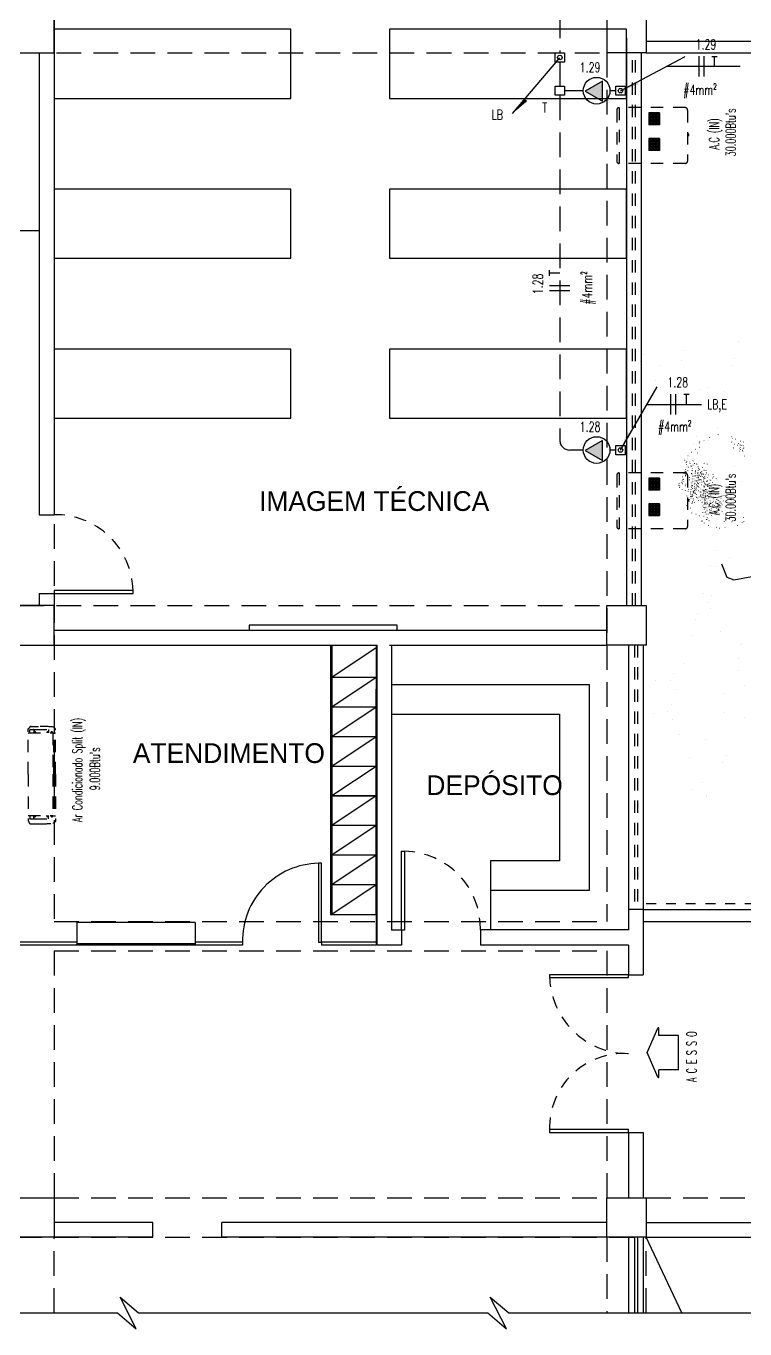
# Model space of a CAD drawing. Extents: x 17.6 to 65.2, y 116.5 to 153.5.
# Drawn here: x 51.36 to 58.64, y 129.84 to 143.05 of the extents above; entities that cross this region are included whole.
import ezdxf

# ---------------------------------------------------------------- set-up
doc = ezdxf.new("R2010")
doc.units = 0
doc.header["$MEASUREMENT"] = 0
for name, pattern in [('ACAD_ISO10W100', [18, 12, -3, 0, -3]), ('HIDDEN', [0.375, 0.25, -0.125]), ('HIDDEN2', [0.1875, 0.125, -0.0625])]:
    doc.linetypes.add(name, pattern=pattern)
doc.layers.get('0').update_dxf_attribs({"linetype": 'CONTINUOUS'})
for name, color, linetype in [('A-ESTRUTURA_PROJEÇÃO', 8, 'HIDDEN'), ('E-INDICAÇÃO', 9, 'CONTINUOUS'), ('INST_-_AR_CONDICIONADO', 1, 'CONTINUOUS'), ('INST_-_MATRIZ', 9, 'CONTINUOUS'), ('INST_-_PILAR', 6, 'CONTINUOUS'), ('SÍMBOLOS_GERAIS', 2, 'CONTINUOUS')]:
    doc.layers.add(name, color=color, linetype=linetype)
doc.styles.add('CITYBLUEPRINT', font='cibt____.pfb')
doc.styles.add('ROMANS9', font='ROMANS9.SHX')
doc.styles.add('TICK-50', font='ROMANS.SHX', dxfattribs={"height": 0.1, "bigfont": 'alf.shx'})

# ---------------------------------------------------------------- blocks, each defined once
blk = doc.blocks.new('JARDIM02')
at = {"color": 0, "linetype": 'BYBLOCK'}
for p, q in [((-9.193, -24.431), (-9.193, -24.431)), ((-8.717, -24.693), (-8.717, -24.693)), ((-8.532, -24.862), (-8.532, -24.862)), ((-7.781, -25.323), (-7.781, -25.323)), ((-8.05, -25.788), (-8.05, -25.788)), ((-7.662, -25.659), (-7.662, -25.659)), ((-7.538, -25.959), (-7.538, -25.959)), ((-6.725, -25.852), (-6.725, -25.852)), ((-5.367, -25.673), (-5.367, -25.673)), ((-4.935, -25.782), (-4.935, -25.782)), ((-4.847, -25.605), (-4.847, -25.605)), ((-9.417, -26.206), (-9.417, -26.206)), ((-9.13, -26.358), (-9.13, -26.358)), ((-8.059, -26.028), (-8.059, -26.028)), ((-6.429, -26.261), (-6.429, -26.261)), ((-3.811, -26.228), (-3.811, -26.228)), ((-1.888, -26.735), (-1.834, -26.146)), ((-6.667, -26.571), (-6.667, -26.571)), ((-6.483, -26.74), (-6.483, -26.74)), ((-2.607, -26.66), (-2.607, -26.66)), ((-2.043, -26.926), (-1.888, -26.735)), ((-9.182, -27.056), (-9.182, -27.056)), ((-6.068, -27.05), (-6.068, -27.05)), ((-2.953, -27.045), (-2.953, -27.045)), ((-2.505, -26.974), (-2.043, -26.926)), ((-2.459, -27.165), (-2.459, -27.165)), ((0.158, -27.132), (0.158, -27.132)), ((0.161, -27.039), (0.161, -27.039)), ((-9.673, -27.449), (-9.673, -27.449)), ((-9.489, -27.618), (-9.489, -27.618)), ((-8.76, -27.325), (-8.76, -27.325)), ((-7.718, -27.25), (-7.718, -27.25)), ((-5.646, -27.319), (-5.646, -27.319)), ((-5.16, -27.263), (-5.16, -27.263)), ((-2.532, -27.313), (-2.532, -27.313)), ((-1.611, -27.572), (-1.611, -27.572)), ((-0.42, -27.611), (-0.42, -27.611)), ((0.582, -27.308), (0.582, -27.308)), ((0.938, -27.432), (0.938, -27.432)), ((1.459, -27.364), (1.459, -27.364)), ((2.449, -27.66), (2.449, -27.66)), ((-1.753, -27.787), (-1.753, -27.787)), ((-1.427, -27.741), (-1.427, -27.741)), ((-1.233, -27.718), (-1.233, -27.718)), ((1.511, -28.069), (1.511, -28.069)), ((-1.19, -28.167), (-1.19, -28.167)), ((-1.014, -28.281), (-1.014, -28.281)), ((2.1, -28.275), (2.1, -28.275)), ((-0.557, -28.538), (-0.557, -28.538)), ((3.444, -28.572), (3.444, -28.572)), ((3.629, -28.741), (3.629, -28.741)), ((0.221, -29.059), (0.221, -29.059)), ((2.78, -29.071), (2.78, -29.071)), ((0.438, -29.45), (0.438, -29.45)), ((0.623, -29.619), (0.623, -29.619)), ((0.968, -29.543), (0.968, -29.543)), ((3.194, -29.724), (3.194, -29.724)), ((4.082, -29.538), (4.082, -29.538)), ((4.499, -29.538), (4.499, -29.538)), ((4.552, -29.546), (4.552, -29.546)), ((0.502, -30.079), (0.502, -30.079)), ((1.39, -29.812), (1.39, -29.812)), ((1.574, -29.996), (1.574, -29.996)), ((1.86, -29.9), (1.86, -29.9)), ((2.381, -29.831), (2.381, -29.831)), ((4.191, -29.963), (4.191, -29.963)), ((1.493, -30.416), (1.493, -30.416))]:
    blk.add_line(p, q, dxfattribs=at)
at = {"color": 0, "linetype": 'BYBLOCK', "const_width": 0.015}
for points in [[(-6.333, -25.496, 1), (-6.318, -25.496, 1)], [(-6.276, -25.484, 1), (-6.261, -25.484, 1)], [(-6.223, -25.398, 1), (-6.208, -25.398, 1)], [(-6.169, -25.542, 1), (-6.154, -25.542, 1)], [(-6.118, -25.266, 1), (-6.103, -25.266, 1)], [(-6.079, -25.484, 1), (-6.064, -25.484, 1)], [(-6.065, -25.18, 1), (-6.05, -25.18, 1)], [(-6.062, -25.341, 1), (-6.047, -25.341, 1)], [(-6.025, -25.398, 1), (-6.01, -25.398, 1)], [(-6.005, -25.312, 1), (-5.99, -25.312, 1)], [(-5.981, -25.283, 1), (-5.966, -25.283, 1)], [(-5.972, -25.542, 1), (-5.957, -25.542, 1)], [(-5.951, -25.226, 1), (-5.936, -25.226, 1)], [(-5.931, -25.336, 1), (-5.916, -25.336, 1)], [(-5.898, -25.369, 1), (-5.883, -25.369, 1)], [(-5.877, -25.25, 1), (-5.862, -25.25, 1)], [(-5.874, -25.226, 1), (-5.859, -25.226, 1)], [(-5.865, -25.341, 1), (-5.85, -25.341, 1)], [(-5.824, -25.394, 1), (-5.809, -25.394, 1)], [(-5.821, -25.283, 1), (-5.806, -25.283, 1)], [(-5.784, -25.283, 1), (-5.769, -25.283, 1)], [(-5.623, -25.283, 1), (-5.608, -25.283, 1)], [(-6.52, -25.898, 1), (-6.505, -25.898, 1)], [(-3.734, -25.87, 1), (-3.719, -25.87, 1)], [(-3.6, -25.898, 1), (-3.585, -25.898, 1)], [(-3.6, -25.956, 1), (-3.585, -25.956, 1)], [(-6.52, -26.186, 1), (-6.505, -26.186, 1)], [(-6.467, -26.387, 1), (-6.452, -26.387, 1)], [(-5.341, -26.416, 1), (-5.326, -26.416, 1)], [(-5.261, -26.416, 1), (-5.246, -26.416, 1)], [(-5.181, -26.358, 1), (-5.166, -26.358, 1)], [(-4.591, -26.272, 1), (-4.576, -26.272, 1)], [(-4.538, -26.387, 1), (-4.523, -26.387, 1)], [(-4.484, -26.186, 1), (-4.469, -26.186, 1)], [(-4.43, -26.329, 1), (-4.415, -26.329, 1)], [(-4.323, -26.416, 1), (-4.308, -26.416, 1)], [(-3.948, -26.358, 1), (-3.933, -26.358, 1)], [(-3.948, -26.416, 1), (-3.933, -26.416, 1)], [(-3.868, -26.301, 1), (-3.853, -26.301, 1)], [(-3.734, -26.243, 1), (-3.719, -26.243, 1)], [(-3.707, -26.272, 1), (-3.692, -26.272, 1)], [(-3.546, -26.128, 1), (-3.531, -26.128, 1)], [(-6.467, -26.531, 1), (-6.452, -26.531, 1)], [(-6.44, -26.559, 1), (-6.425, -26.559, 1)], [(-6.306, -26.588, 1), (-6.291, -26.588, 1)], [(-6.279, -26.732, 1), (-6.264, -26.732, 1)], [(-6.145, -26.703, 1), (-6.13, -26.703, 1)], [(-5.816, -26.826, 1), (-5.801, -26.826, 1)], [(-5.808, -26.826, 1), (-5.793, -26.826, 1)], [(-5.801, -26.826, 1), (-5.786, -26.826, 1)], [(-5.77, -26.588, 1), (-5.755, -26.588, 1)], [(-5.717, -26.802, 1), (-5.702, -26.802, 1)], [(-5.716, -26.502, 1), (-5.701, -26.502, 1)], [(-5.714, -26.808, 1), (-5.699, -26.808, 1)], [(-5.71, -26.802, 1), (-5.695, -26.802, 1)], [(-5.71, -26.802, 1), (-5.695, -26.802, 1)], [(-5.655, -26.806, 1), (-5.64, -26.806, 1)], [(-5.648, -26.683, 1), (-5.633, -26.683, 1)], [(-5.648, -26.806, 1), (-5.633, -26.806, 1)], [(-5.628, -26.798, 1), (-5.613, -26.798, 1)], [(-5.621, -26.798, 1), (-5.606, -26.798, 1)], [(-5.621, -26.798, 1), (-5.606, -26.798, 1)], [(-5.557, -26.658, 1), (-5.542, -26.658, 1)], [(-5.549, -26.658, 1), (-5.534, -26.658, 1)], [(-5.541, -26.625, 1), (-5.526, -26.625, 1)], [(-5.541, -26.74, 1), (-5.526, -26.74, 1)], [(-5.541, -26.74, 1), (-5.526, -26.74, 1)], [(-5.541, -26.74, 1), (-5.526, -26.74, 1)], [(-5.533, -26.74, 1), (-5.518, -26.74, 1)], [(-5.529, -26.588, 1), (-5.514, -26.588, 1)], [(-5.522, -26.773, 1), (-5.507, -26.773, 1)], [(-5.513, -26.789, 1), (-5.498, -26.789, 1)], [(-5.506, -26.789, 1), (-5.491, -26.789, 1)], [(-5.498, -26.789, 1), (-5.483, -26.789, 1)], [(-5.471, -26.753, 1), (-5.456, -26.753, 1)], [(-5.463, -26.753, 1), (-5.448, -26.753, 1)], [(-5.449, -26.601, 1), (-5.434, -26.601, 1)], [(-5.449, -26.716, 1), (-5.434, -26.716, 1)], [(-5.442, -26.601, 1), (-5.427, -26.601, 1)], [(-5.442, -26.716, 1), (-5.427, -26.716, 1)], [(-5.442, -26.716, 1), (-5.427, -26.716, 1)], [(-5.433, -26.712, 1), (-5.418, -26.712, 1)], [(-5.433, -26.769, 1), (-5.418, -26.769, 1)], [(-5.433, -26.835, 1), (-5.418, -26.835, 1)], [(-5.402, -26.646, 1), (-5.387, -26.646, 1)], [(-5.395, -26.646, 1), (-5.38, -26.646, 1)], [(-5.393, -26.823, 1), (-5.378, -26.823, 1)], [(-5.393, -26.823, 1), (-5.378, -26.823, 1)], [(-5.38, -26.769, 1), (-5.365, -26.769, 1)], [(-5.368, -26.559, 1), (-5.353, -26.559, 1)], [(-5.364, -26.703, 1), (-5.349, -26.703, 1)], [(-5.335, -26.687, 1), (-5.32, -26.687, 1)], [(-5.335, -26.744, 1), (-5.32, -26.744, 1)], [(-5.327, -26.744, 1), (-5.312, -26.744, 1)], [(-5.302, -26.609, 1), (-5.287, -26.609, 1)], [(-5.302, -26.707, 1), (-5.287, -26.707, 1)], [(-5.295, -26.707, 1), (-5.28, -26.707, 1)], [(-5.281, -26.744, 1), (-5.266, -26.744, 1)], [(-5.276, -26.822, 1), (-5.261, -26.822, 1)], [(-5.234, -26.473, 1), (-5.219, -26.473, 1)], [(-5.219, -26.769, 1), (-5.204, -26.769, 1)], [(-5.204, -26.56, 1), (-5.189, -26.56, 1)], [(-5.201, -26.831, 1), (-5.186, -26.831, 1)], [(-5.195, -26.65, 1), (-5.18, -26.65, 1)], [(-5.195, -26.666, 1), (-5.18, -26.666, 1)], [(-5.195, -26.765, 1), (-5.18, -26.765, 1)], [(-5.182, -26.541, 1), (-5.167, -26.541, 1)], [(-5.177, -26.674, 1), (-5.162, -26.674, 1)], [(-5.154, -26.757, 1), (-5.139, -26.757, 1)], [(-5.12, -26.744, 1), (-5.105, -26.744, 1)], [(-5.096, -26.502, 1), (-5.081, -26.502, 1)], [(-5.096, -26.617, 1), (-5.081, -26.617, 1)], [(-5.088, -26.638, 1), (-5.073, -26.638, 1)], [(-5.088, -26.695, 1), (-5.073, -26.695, 1)], [(-5.088, -26.736, 1), (-5.073, -26.736, 1)], [(-5.088, -26.794, 1), (-5.073, -26.794, 1)], [(-5.073, -26.674, 1), (-5.058, -26.674, 1)], [(-5.047, -26.699, 1), (-5.032, -26.699, 1)], [(-5.047, -26.814, 1), (-5.032, -26.814, 1)], [(-5.042, -26.794, 1), (-5.027, -26.794, 1)], [(-5.038, -26.8, 1), (-5.023, -26.8, 1)], [(-5.038, -26.8, 1), (-5.023, -26.8, 1)], [(-5.034, -26.695, 1), (-5.019, -26.695, 1)], [(-5.034, -26.794, 1), (-5.019, -26.794, 1)], [(-5.031, -26.806, 1), (-5.016, -26.806, 1)], [(-4.989, -26.588, 1), (-4.974, -26.588, 1)], [(-4.989, -26.646, 1), (-4.974, -26.646, 1)], [(-4.947, -26.786, 1), (-4.932, -26.786, 1)], [(-4.939, -26.531, 1), (-4.924, -26.531, 1)], [(-4.94, -26.786, 1), (-4.925, -26.786, 1)], [(-4.936, -26.646, 1), (-4.921, -26.646, 1)], [(-4.931, -26.749, 1), (-4.916, -26.749, 1)], [(-4.924, -26.749, 1), (-4.909, -26.749, 1)], [(-4.915, -26.818, 1), (-4.9, -26.818, 1)], [(-4.874, -26.695, 1), (-4.859, -26.695, 1)], [(-4.874, -26.794, 1), (-4.859, -26.794, 1)], [(-4.855, -26.732, 1), (-4.84, -26.732, 1)], [(-4.84, -26.765, 1), (-4.825, -26.765, 1)], [(-4.832, -26.617, 1), (-4.817, -26.617, 1)], [(-4.832, -26.765, 1), (-4.817, -26.765, 1)], [(-4.824, -26.835, 1), (-4.809, -26.835, 1)], [(-4.817, -26.835, 1), (-4.802, -26.835, 1)], [(-4.783, -26.715, 1), (-4.768, -26.715, 1)], [(-4.779, -26.732, 1), (-4.764, -26.732, 1)], [(-4.775, -26.646, 1), (-4.76, -26.646, 1)], [(-4.767, -26.831, 1), (-4.752, -26.831, 1)], [(-4.76, -26.831, 1), (-4.745, -26.831, 1)], [(-4.748, -26.777, 1), (-4.733, -26.777, 1)], [(-4.698, -26.531, 1), (-4.683, -26.531, 1)], [(-4.698, -26.679, 1), (-4.683, -26.679, 1)], [(-4.698, -26.732, 1), (-4.683, -26.732, 1)], [(-4.652, -26.773, 1), (-4.637, -26.773, 1)], [(-4.649, -26.629, 1), (-4.634, -26.629, 1)], [(-4.649, -26.83, 1), (-4.634, -26.83, 1)], [(-4.587, -26.634, 1), (-4.572, -26.634, 1)], [(-4.56, -26.748, 1), (-4.545, -26.748, 1)], [(-4.538, -26.535, 1), (-4.523, -26.535, 1)], [(-4.513, -26.757, 1), (-4.498, -26.757, 1)], [(-4.511, -26.502, 1), (-4.496, -26.502, 1)], [(-4.511, -26.65, 1), (-4.496, -26.65, 1)], [(-4.488, -26.486, 1), (-4.473, -26.486, 1)], [(-4.48, -26.576, 1), (-4.465, -26.576, 1)], [(-4.48, -26.691, 1), (-4.465, -26.691, 1)], [(-4.461, -26.6, 1), (-4.446, -26.6, 1)], [(-4.43, -26.444, 1), (-4.415, -26.444, 1)], [(-4.43, -26.477, 1), (-4.415, -26.477, 1)], [(-4.43, -26.592, 1), (-4.415, -26.592, 1)], [(-4.406, -26.699, 1), (-4.391, -26.699, 1)], [(-4.406, -26.814, 1), (-4.391, -26.814, 1)], [(-4.381, -26.428, 1), (-4.366, -26.428, 1)], [(-4.381, -26.543, 1), (-4.366, -26.543, 1)], [(-4.372, -26.662, 1), (-4.357, -26.662, 1)], [(-4.372, -26.72, 1), (-4.357, -26.72, 1)], [(-4.323, -26.473, 1), (-4.308, -26.473, 1)], [(-4.323, -26.564, 1), (-4.308, -26.564, 1)], [(-4.323, -26.621, 1), (-4.308, -26.621, 1)], [(-4.319, -26.72, 1), (-4.304, -26.72, 1)], [(-4.298, -26.786, 1), (-4.283, -26.786, 1)], [(-4.274, -26.514, 1), (-4.259, -26.514, 1)], [(-4.274, -26.572, 1), (-4.259, -26.572, 1)], [(-4.27, -26.473, 1), (-4.255, -26.473, 1)], [(-4.27, -26.621, 1), (-4.255, -26.621, 1)], [(-4.239, -26.806, 1), (-4.224, -26.806, 1)], [(-4.22, -26.572, 1), (-4.205, -26.572, 1)], [(-4.189, -26.559, 1), (-4.174, -26.559, 1)], [(-4.189, -26.707, 1), (-4.174, -26.707, 1)], [(-4.158, -26.72, 1), (-4.143, -26.72, 1)], [(-4.14, -26.658, 1), (-4.125, -26.658, 1)], [(-4.109, -26.473, 1), (-4.094, -26.473, 1)], [(-4.109, -26.621, 1), (-4.094, -26.621, 1)], [(-4.059, -26.572, 1), (-4.044, -26.572, 1)], [(-3.787, -26.502, 1), (-3.772, -26.502, 1)], [(-3.68, -26.789, 1), (-3.665, -26.789, 1)], [(-3.626, -26.703, 1), (-3.611, -26.703, 1)], [(-3.6, -26.531, 1), (-3.585, -26.531, 1)], [(-6.226, -26.875, 1), (-6.211, -26.875, 1)], [(-6.145, -27.019, 1), (-6.13, -27.019, 1)], [(-6.04, -27.158, 1), (-6.025, -27.158, 1)], [(-5.984, -27.105, 1), (-5.969, -27.105, 1)], [(-5.958, -27.134, 1), (-5.943, -27.134, 1)], [(-5.942, -26.913, 1), (-5.927, -26.913, 1)], [(-5.942, -26.913, 1), (-5.927, -26.913, 1)], [(-5.942, -27.036, 1), (-5.927, -27.036, 1)], [(-5.889, -27.028, 1), (-5.874, -27.028, 1)], [(-5.889, -27.151, 1), (-5.874, -27.151, 1)], [(-5.851, -26.888, 1), (-5.836, -26.888, 1)], [(-5.844, -26.888, 1), (-5.829, -26.888, 1)], [(-5.808, -26.95, 1), (-5.793, -26.95, 1)], [(-5.808, -27.028, 1), (-5.793, -27.028, 1)], [(-5.808, -27.151, 1), (-5.793, -27.151, 1)], [(-5.794, -27.11, 1), (-5.779, -27.11, 1)], [(-5.79, -27.003, 1), (-5.775, -27.003, 1)], [(-5.741, -27.225, 1), (-5.726, -27.225, 1)], [(-5.71, -27.003, 1), (-5.695, -27.003, 1)], [(-5.696, -27.159, 1), (-5.681, -27.159, 1)], [(-5.69, -27.249, 1), (-5.675, -27.249, 1)], [(-5.668, -27.225, 1), (-5.653, -27.225, 1)], [(-5.66, -27.024, 1), (-5.645, -27.024, 1)], [(-5.66, -27.225, 1), (-5.645, -27.225, 1)], [(-5.653, -27.024, 1), (-5.638, -27.024, 1)], [(-5.645, -27.024, 1), (-5.63, -27.024, 1)], [(-5.621, -26.921, 1), (-5.606, -26.921, 1)], [(-5.597, -26.839, 1), (-5.582, -26.839, 1)], [(-5.597, -26.839, 1), (-5.582, -26.839, 1)], [(-5.597, -26.839, 1), (-5.582, -26.839, 1)], [(-5.597, -26.937, 1), (-5.582, -26.937, 1)], [(-5.597, -26.937, 1), (-5.582, -26.937, 1)], [(-5.59, -26.937, 1), (-5.575, -26.937, 1)], [(-5.569, -27.073, 1), (-5.554, -27.073, 1)], [(-5.562, -27.073, 1), (-5.547, -27.073, 1)], [(-5.562, -27.073, 1), (-5.547, -27.073, 1)], [(-5.554, -27.073, 1), (-5.539, -27.073, 1)], [(-5.551, -26.954, 1), (-5.536, -26.954, 1)], [(-5.543, -26.954, 1), (-5.528, -26.954, 1)], [(-5.543, -27.052, 1), (-5.528, -27.052, 1)], [(-5.541, -26.864, 1), (-5.526, -26.864, 1)], [(-5.507, -26.88, 1), (-5.492, -26.88, 1)], [(-5.5, -26.88, 1), (-5.485, -26.88, 1)], [(-5.473, -26.995, 1), (-5.458, -26.995, 1)], [(-5.471, -27.052, 1), (-5.456, -27.052, 1)], [(-5.463, -26.851, 1), (-5.448, -26.851, 1)], [(-5.463, -26.954, 1), (-5.448, -26.954, 1)], [(-5.463, -26.954, 1), (-5.448, -26.954, 1)], [(-5.463, -27.052, 1), (-5.448, -27.052, 1)], [(-5.463, -27.172, 1), (-5.448, -27.172, 1)], [(-5.456, -26.851, 1), (-5.441, -26.851, 1)], [(-5.449, -26.987, 1), (-5.434, -26.987, 1)], [(-5.445, -26.904, 1), (-5.43, -26.904, 1)], [(-5.433, -26.892, 1), (-5.418, -26.892, 1)], [(-5.426, -26.892, 1), (-5.411, -26.892, 1)], [(-5.395, -27.102, 1), (-5.38, -27.102, 1)], [(-5.393, -26.938, 1), (-5.378, -26.938, 1)], [(-5.393, -26.938, 1), (-5.378, -26.938, 1)], [(-5.393, -26.938, 1), (-5.378, -26.938, 1)], [(-5.393, -26.938, 1), (-5.378, -26.938, 1)], [(-5.389, -27.196, 1), (-5.374, -27.196, 1)], [(-5.385, -26.938, 1), (-5.37, -26.938, 1)], [(-5.38, -26.892, 1), (-5.365, -26.892, 1)], [(-5.374, -27.044, 1), (-5.359, -27.044, 1)], [(-5.374, -27.044, 1), (-5.359, -27.044, 1)], [(-5.374, -27.044, 1), (-5.359, -27.044, 1)], [(-5.372, -26.892, 1), (-5.357, -26.892, 1)], [(-5.364, -26.904, 1), (-5.349, -26.904, 1)], [(-5.315, -26.9, 1), (-5.3, -26.9, 1)], [(-5.315, -27.102, 1), (-5.3, -27.102, 1)], [(-5.31, -27.028, 1), (-5.295, -27.028, 1)], [(-5.302, -27.028, 1), (-5.287, -27.028, 1)], [(-5.299, -26.855, 1), (-5.284, -26.855, 1)], [(-5.299, -26.979, 1), (-5.284, -26.979, 1)], [(-5.294, -26.872, 1), (-5.279, -26.872, 1)], [(-5.294, -26.987, 1), (-5.279, -26.987, 1)], [(-5.293, -26.966, 1), (-5.278, -26.966, 1)], [(-5.286, -26.987, 1), (-5.271, -26.987, 1)], [(-5.285, -26.909, 1), (-5.27, -26.909, 1)], [(-5.285, -26.966, 1), (-5.27, -26.966, 1)], [(-5.285, -26.966, 1), (-5.27, -26.966, 1)], [(-5.276, -27.143, 1), (-5.261, -27.143, 1)], [(-5.272, -27.151, 1), (-5.257, -27.151, 1)], [(-5.234, -27.061, 1), (-5.219, -27.061, 1)], [(-5.232, -26.966, 1), (-5.217, -26.966, 1)], [(-5.227, -27.061, 1), (-5.212, -27.061, 1)], [(-5.219, -26.892, 1), (-5.204, -26.892, 1)], [(-5.202, -27.168, 1), (-5.187, -27.168, 1)], [(-5.195, -26.971, 1), (-5.18, -26.971, 1)], [(-5.195, -27.086, 1), (-5.18, -27.086, 1)], [(-5.192, -26.95, 1), (-5.177, -26.95, 1)], [(-5.192, -27.151, 1), (-5.177, -27.151, 1)], [(-5.187, -26.958, 1), (-5.172, -26.958, 1)], [(-5.187, -27.016, 1), (-5.172, -27.016, 1)], [(-5.173, -27.176, 1), (-5.158, -27.176, 1)], [(-5.141, -27.016, 1), (-5.126, -27.016, 1)], [(-5.137, -27.009, 1), (-5.122, -27.009, 1)], [(-5.133, -27.016, 1), (-5.118, -27.016, 1)], [(-5.133, -27.098, 1), (-5.118, -27.098, 1)], [(-5.13, -27.201, 1), (-5.115, -27.201, 1)], [(-5.128, -26.872, 1), (-5.113, -26.872, 1)], [(-5.121, -26.995, 1), (-5.106, -26.995, 1)], [(-5.093, -26.974, 1), (-5.078, -26.974, 1)], [(-5.093, -27.176, 1), (-5.078, -27.176, 1)], [(-5.088, -27.057, 1), (-5.073, -27.057, 1)], [(-5.088, -27.114, 1), (-5.073, -27.114, 1)], [(-5.08, -27.225, 1), (-5.065, -27.225, 1)], [(-5.071, -26.966, 1), (-5.056, -26.966, 1)], [(-5.054, -27.061, 1), (-5.039, -27.061, 1)], [(-5.053, -27.102, 1), (-5.038, -27.102, 1)], [(-5.045, -27.102, 1), (-5.03, -27.102, 1)], [(-5.022, -27.143, 1), (-5.007, -27.143, 1)], [(-5.014, -27.081, 1), (-4.999, -27.081, 1)], [(-5.014, -27.139, 1), (-4.999, -27.139, 1)], [(-5.004, -26.921, 1), (-4.989, -26.921, 1)], [(-5.001, -27.176, 1), (-4.986, -27.176, 1)], [(-4.989, -27.186, 1), (-4.974, -27.186, 1)], [(-4.973, -27.168, 1), (-4.958, -27.168, 1)], [(-4.972, -27.016, 1), (-4.957, -27.016, 1)], [(-4.96, -27.139, 1), (-4.945, -27.139, 1)], [(-4.954, -26.88, 1), (-4.939, -26.88, 1)], [(-4.954, -27.2, 1), (-4.939, -27.2, 1)], [(-4.947, -26.843, 1), (-4.932, -26.843, 1)], [(-4.94, -26.843, 1), (-4.925, -26.843, 1)], [(-4.924, -26.864, 1), (-4.909, -26.864, 1)], [(-4.92, -26.974, 1), (-4.905, -26.974, 1)], [(-4.92, -27.176, 1), (-4.905, -27.176, 1)], [(-4.915, -27.229, 1), (-4.9, -27.229, 1)], [(-4.906, -27.135, 1), (-4.891, -27.135, 1)], [(-4.905, -26.946, 1), (-4.89, -26.946, 1)], [(-4.886, -26.843, 1), (-4.871, -26.843, 1)], [(-4.882, -26.863, 1), (-4.867, -26.863, 1)], [(-4.88, -27.225, 1), (-4.865, -27.225, 1)], [(-4.874, -27.114, 1), (-4.859, -27.114, 1)], [(-4.866, -27.254, 1), (-4.851, -27.254, 1)], [(-4.853, -27.25, 1), (-4.838, -27.25, 1)], [(-4.833, -26.888, 1), (-4.818, -26.888, 1)], [(-4.829, -26.882, 1), (-4.814, -26.882, 1)], [(-4.828, -26.978, 1), (-4.813, -26.978, 1)], [(-4.825, -26.888, 1), (-4.81, -26.888, 1)], [(-4.808, -26.987, 1), (-4.793, -26.987, 1)], [(-4.806, -26.929, 1), (-4.791, -26.929, 1)], [(-4.8, -27.139, 1), (-4.785, -27.139, 1)], [(-4.786, -26.999, 1), (-4.771, -26.999, 1)], [(-4.783, -27.135, 1), (-4.768, -27.135, 1)], [(-4.772, -27.048, 1), (-4.757, -27.048, 1)], [(-4.772, -27.25, 1), (-4.757, -27.25, 1)], [(-4.77, -26.892, 1), (-4.755, -26.892, 1)], [(-4.763, -26.892, 1), (-4.748, -26.892, 1)], [(-4.754, -27.102, 1), (-4.739, -27.102, 1)], [(-4.748, -26.978, 1), (-4.733, -26.978, 1)], [(-4.741, -26.843, 1), (-4.726, -26.843, 1)], [(-4.733, -26.843, 1), (-4.718, -26.843, 1)], [(-4.733, -26.946, 1), (-4.718, -26.946, 1)], [(-4.729, -27.25, 1), (-4.714, -27.25, 1)], [(-4.726, -26.843, 1), (-4.711, -26.843, 1)], [(-4.718, -26.843, 1), (-4.703, -26.843, 1)], [(-4.718, -26.86, 1), (-4.703, -26.86, 1)], [(-4.718, -26.86, 1), (-4.703, -26.86, 1)], [(-4.718, -26.917, 1), (-4.703, -26.917, 1)], [(-4.698, -26.88, 1), (-4.683, -26.88, 1)], [(-4.691, -26.88, 1), (-4.676, -26.88, 1)], [(-4.683, -26.979, 1), (-4.668, -26.979, 1)], [(-4.674, -27.102, 1), (-4.659, -27.102, 1)], [(-4.664, -26.917, 1), (-4.649, -26.917, 1)], [(-4.664, -26.917, 1), (-4.649, -26.917, 1)], [(-4.652, -26.888, 1), (-4.637, -26.888, 1)], [(-4.649, -27.048, 1), (-4.634, -27.048, 1)], [(-4.649, -27.25, 1), (-4.634, -27.25, 1)], [(-4.612, -26.905, 1), (-4.597, -26.905, 1)], [(-4.602, -26.892, 1), (-4.587, -26.892, 1)], [(-4.585, -27.02, 1), (-4.57, -27.02, 1)], [(-4.584, -27.003, 1), (-4.569, -27.003, 1)], [(-4.562, -26.929, 1), (-4.547, -26.929, 1)], [(-4.545, -26.86, 1), (-4.53, -26.86, 1)], [(-4.545, -26.917, 1), (-4.53, -26.917, 1)], [(-4.517, -26.933, 1), (-4.502, -26.933, 1)], [(-4.504, -26.847, 1), (-4.489, -26.847, 1)], [(-4.504, -26.962, 1), (-4.489, -26.962, 1)], [(-4.504, -26.917, 1), (-4.489, -26.917, 1)], [(-4.488, -26.905, 1), (-4.473, -26.905, 1)], [(-4.486, -26.872, 1), (-4.471, -26.872, 1)], [(-4.461, -27.02, 1), (-4.446, -27.02, 1)], [(-4.411, -27.003, 1), (-4.396, -27.003, 1)], [(-4.397, -26.933, 1), (-4.382, -26.933, 1)], [(-4.397, -26.991, 1), (-4.382, -26.991, 1)], [(-4.381, -26.847, 1), (-4.366, -26.847, 1)], [(-4.381, -26.962, 1), (-4.366, -26.962, 1)], [(-4.344, -26.991, 1), (-4.329, -26.991, 1)], [(-4.331, -26.917, 1), (-4.316, -26.917, 1)], [(-4.298, -26.843, 1), (-4.283, -26.843, 1)], [(-4.274, -26.933, 1), (-4.259, -26.933, 1)], [(-4.274, -26.991, 1), (-4.259, -26.991, 1)], [(-4.263, -27.077, 1), (-4.248, -27.077, 1)], [(-4.245, -26.843, 1), (-4.23, -26.843, 1)], [(-4.237, -27.006, 1), (-4.222, -27.006, 1)], [(-4.189, -27.22, 1), (-4.174, -27.22, 1)], [(-4.183, -26.991, 1), (-4.168, -26.991, 1)], [(-4.165, -26.929, 1), (-4.15, -26.929, 1)], [(-4.14, -27.077, 1), (-4.125, -27.077, 1)], [(-4.084, -26.843, 1), (-4.069, -26.843, 1)], [(-4.059, -26.991, 1), (-4.044, -26.991, 1)], [(-4.013, -27.033, 1), (-3.998, -27.033, 1)], [(-4.002, -27.019, 1), (-3.987, -27.019, 1)], [(-4.002, -27.163, 1), (-3.987, -27.163, 1)], [(-4.002, -27.191, 1), (-3.987, -27.191, 1)], [(-3.948, -26.962, 1), (-3.933, -26.962, 1)], [(-3.921, -27.134, 1), (-3.906, -27.134, 1)], [(-3.814, -27.019, 1), (-3.799, -27.019, 1)], [(-5.642, -27.274, 1), (-5.627, -27.274, 1)], [(-5.636, -27.306, 1), (-5.621, -27.306, 1)], [(-5.597, -27.258, 1), (-5.582, -27.258, 1)], [(-5.562, -27.274, 1), (-5.547, -27.274, 1)], [(-5.554, -27.274, 1), (-5.539, -27.274, 1)], [(-5.543, -27.373, 1), (-5.528, -27.373, 1)], [(-5.523, -27.283, 1), (-5.508, -27.283, 1)], [(-5.469, -27.398, 1), (-5.454, -27.398, 1)], [(-5.463, -27.373, 1), (-5.448, -27.373, 1)], [(-5.424, -27.431, 1), (-5.409, -27.431, 1)], [(-5.424, -27.431, 1), (-5.409, -27.431, 1)], [(-5.389, -27.398, 1), (-5.374, -27.398, 1)], [(-5.375, -27.455, 1), (-5.36, -27.455, 1)], [(-5.371, -27.545, 1), (-5.356, -27.545, 1)], [(-5.341, -27.45, 1), (-5.326, -27.45, 1)], [(-5.334, -27.45, 1), (-5.319, -27.45, 1)], [(-5.321, -27.57, 1), (-5.306, -27.57, 1)], [(-5.29, -27.344, 1), (-5.275, -27.344, 1)], [(-5.29, -27.545, 1), (-5.275, -27.545, 1)], [(-5.241, -27.369, 1), (-5.226, -27.369, 1)], [(-5.241, -27.57, 1), (-5.226, -27.57, 1)], [(-5.154, -27.508, 1), (-5.139, -27.508, 1)], [(-5.103, -27.316, 1), (-5.088, -27.316, 1)], [(-5.1, -27.421, 1), (-5.085, -27.421, 1)], [(-5.053, -27.34, 1), (-5.038, -27.34, 1)], [(-5.022, -27.258, 1), (-5.007, -27.258, 1)], [(-4.973, -27.283, 1), (-4.958, -27.283, 1)], [(-4.915, -27.287, 1), (-4.9, -27.287, 1)], [(-4.913, -27.421, 1), (-4.898, -27.421, 1)], [(-4.866, -27.312, 1), (-4.851, -27.312, 1)], [(-4.862, -27.287, 1), (-4.847, -27.287, 1)], [(-4.812, -27.312, 1), (-4.797, -27.312, 1)], [(-4.781, -27.373, 1), (-4.766, -27.373, 1)], [(-4.779, -27.421, 1), (-4.764, -27.421, 1)], [(-4.732, -27.398, 1), (-4.717, -27.398, 1)], [(-4.687, -27.297, 1), (-4.672, -27.297, 1)], [(-4.652, -27.312, 1), (-4.637, -27.312, 1)], [(-4.642, -27.332, 1), (-4.627, -27.332, 1)], [(-4.618, -27.508, 1), (-4.603, -27.508, 1)], [(-4.511, -27.421, 1), (-4.496, -27.421, 1)], [(-4.35, -27.421, 1), (-4.335, -27.421, 1)], [(-4.27, -27.306, 1), (-4.255, -27.306, 1)]]:
    blk.add_lwpolyline(points, format="xyb", close=True, dxfattribs=at)
blk = doc.blocks.new('A$C77E34A46')
at = {"layer": 'INST_-_MATRIZ', "ltscale": 0.05}
for p, q in [((0.465, 1.2), (0, 1.2)), ((0, 1.2), (0, 0)), ((0, 0.9), (0.45, 1.2)), ((0.45, 0), (0.45, 1.2)), ((0.465, 0), (0.465, 1.2)), ((0, 0.9), (0.45, 0.9)), ((0, 0.6), (0.45, 0.9)), ((0, 0.6), (0.45, 0.6)), ((0, 0.3), (0.45, 0.6)), ((0, 0.3), (0.45, 0.3)), ((0, 0), (0.45, 0.3)), ((0, 0), (0.465, 0))]:
    blk.add_line(p, q, dxfattribs=at)
blk = doc.blocks.new('11020233')
at = {"layer": 'SÍMBOLOS_GERAIS'}
for p, q in [((0, 0.175), (0, -0.175)), ((0, 0.175), (0.2, 0.175)), ((0.2, 0.246), (0.2, 0.175)), ((0.211, 0.249), (0.32, 0)), ((0.32, 0), (0.211, -0.249)), ((0, -0.175), (0.2, -0.175)), ((0.2, -0.175), (0.2, -0.246))]:
    blk.add_line(p, q, dxfattribs=at)
for centre, start, end in [((0.206, 0.246), 23.5747, 180), ((0.206, -0.246), 180, 336.4253)]:
    blk.add_arc(centre, 0.006, start, end, dxfattribs=at)
blk = doc.blocks.new('A$C6A757802')
at = {"layer": 'E-INDICAÇÃO', "ltscale": 0.01}
blk.add_hatch(color=1, dxfattribs=at).paths.add_polyline_path([(0, 0), (0.193, 0.032), (0.193, 0)])
at = {"layer": 'E-INDICAÇÃO', "color": 1, "ltscale": 0.01}
blk.add_line((0, 0), (0.741, 0), dxfattribs=at)

msp = doc.modelspace()

# ---------------------------------------------------------------- hatches: boundary and pattern name
at = {"layer": 'INST_-_AR_CONDICIONADO'}
for points in [[(57.198, 142.286), (57.198, 142.486), (57.025, 142.386)], [(57.198, 138.645), (57.198, 138.845), (57.025, 138.745)]]:
    msp.add_hatch(color=3, dxfattribs=at).paths.add_polyline_path(points)
at = {"layer": 'INST_-_AR_CONDICIONADO', "linetype": 'CONTINUOUS', "ltscale": 0.3}
h = msp.add_hatch(dxfattribs=at)
h.set_pattern_fill('NET', color=1, scale=0.120408, angle=630, style=0)
h.set_pattern_definition([(270, (-66.615662, 296.000593), (0.0150510204, -1e-17), []), (360, (-66.615662, 296.000593), (1e-17, 0.0150510204), [])])
h.paths.add_polyline_path([(57.778, 142.045), (57.778, 142.165), (57.669, 142.165), (57.669, 142.045)])
h.paths.add_polyline_path([(57.669, 141.906), (57.669, 141.786), (57.778, 141.786), (57.778, 141.906)])
h = msp.add_hatch(dxfattribs=at)
h.set_pattern_fill('NET', color=1, scale=0.120408, angle=630, style=0)
h.set_pattern_definition([(270, (-66.615662, 296.000593), (0.0150510204, -1e-17), []), (360, (-66.615662, 296.000593), (1e-17, 0.0150510204), [])])
h.paths.add_polyline_path([(57.778, 142.045), (57.778, 142.165), (57.669, 142.165), (57.669, 142.045)])
h.paths.add_polyline_path([(57.669, 141.906), (57.669, 141.786), (57.778, 141.786), (57.778, 141.906)])
h = msp.add_hatch(dxfattribs=at)
h.set_pattern_fill('NET', color=1, scale=0.120408, angle=630, style=0)
h.set_pattern_definition([(270, (-66.615662, 292.299135), (0.0150510204, -1e-17), []), (360, (-66.615662, 292.299135), (1e-17, 0.0150510204), [])])
h.paths.add_polyline_path([(57.778, 138.343), (57.778, 138.464), (57.669, 138.464), (57.669, 138.343)])
h.paths.add_polyline_path([(57.669, 138.205), (57.669, 138.085), (57.778, 138.085), (57.778, 138.205)])
h = msp.add_hatch(dxfattribs=at)
h.set_pattern_fill('NET', color=1, scale=0.120408, angle=630, style=0)
h.set_pattern_definition([(270, (-66.615662, 292.299135), (0.0150510204, -1e-17), []), (360, (-66.615662, 292.299135), (1e-17, 0.0150510204), [])])
h.paths.add_polyline_path([(57.778, 138.343), (57.778, 138.464), (57.669, 138.464), (57.669, 138.343)])
h.paths.add_polyline_path([(57.669, 138.205), (57.669, 138.085), (57.778, 138.085), (57.778, 138.205)])

# ---------------------------------------------------------------- linework, layer by layer
at = {"layer": 'A-ESTRUTURA_PROJEÇÃO', "linetype": 'HIDDEN', "ltscale": 0.1}
msp.add_line((57.643, 134.154), (64.003, 134.154), dxfattribs=at)
at = {"layer": 'INST_-_AR_CONDICIONADO', "color": 5, "linetype": 'HIDDEN'}
for p, q in [((56.767, 143.174), (56.767, 142.774)), ((56.767, 142.681), (56.767, 142.437)), ((56.767, 142.344), (56.767, 138.85)), ((57.005, 142.391), (56.814, 142.391)), ((57.005, 138.75), (56.867, 138.75))]:
    msp.add_line(p, q, dxfattribs=at)
at = {"layer": 'INST_-_AR_CONDICIONADO', "color": 3}
for p, q in [((58.178, 142.534), (58.178, 142.74)), ((58.229, 142.534), (58.229, 142.74)), ((58.308, 142.739), (58.363, 142.739)), ((58.335, 142.636), (58.335, 142.739)), ((57.336, 142.391), (57.276, 142.391)), ((57.336, 142.391), (57.276, 142.391)), ((56.664, 140.515), (56.664, 140.571)), ((56.767, 140.543), (56.664, 140.543)), ((56.87, 140.415), (56.664, 140.415)), ((56.87, 140.363), (56.664, 140.363)), ((57.892, 139.11), (57.892, 139.316)), ((57.944, 139.11), (57.944, 139.316)), ((58.022, 139.316), (58.077, 139.316)), ((58.05, 139.213), (58.05, 139.316)), ((57.336, 138.75), (57.276, 138.75)), ((57.336, 138.75), (57.276, 138.75))]:
    msp.add_line(p, q, dxfattribs=at)
at = {"layer": 'INST_-_AR_CONDICIONADO'}
for p, q in [((58.593, 142.636), (57.848, 142.636)), ((57.652, 139.213), (58.201, 139.213))]:
    msp.add_line(p, q, dxfattribs=at)
at = {"layer": 'INST_-_AR_CONDICIONADO', "color": 1, "linetype": 'HIDDEN2'}
for p, q in [((57.344, 142.195), (57.344, 141.678)), ((57.368, 142.219), (57.368, 141.654)), ((58.039, 142.219), (57.368, 142.219)), ((58.061, 142.195), (58.061, 141.678)), ((58.039, 141.654), (57.368, 141.654)), ((57.344, 138.494), (57.344, 137.976)), ((57.368, 138.518), (57.368, 137.952)), ((58.039, 138.518), (57.368, 138.518)), ((58.061, 138.494), (58.061, 137.976)), ((58.039, 137.952), (57.368, 137.952)), ((51.38, 135.465), (51.38, 135.925)), ((51.38, 135.895), (51.38, 135.913)), ((51.38, 135.883), (51.63, 135.883)), ((51.396, 135.883), (51.396, 135.911)), ((51.402, 135.917), (51.432, 135.917)), ((51.41, 135.95), (51.486, 135.95)), ((51.438, 135.911), (51.438, 135.883)), ((51.443, 135.917), (51.585, 135.917)), ((51.443, 135.917), (51.443, 135.883)), ((51.449, 135.889), (51.449, 135.883)), ((51.457, 135.889), (51.457, 135.883)), ((51.571, 135.889), (51.571, 135.883)), ((51.579, 135.889), (51.579, 135.883)), ((51.585, 135.917), (51.585, 135.883)), ((51.614, 135.893), (51.612, 135.883)), ((51.623, 135.896), (51.617, 135.896)), ((51.627, 135.883), (51.626, 135.893)), ((51.63, 135.886), (51.659, 135.886)), ((51.63, 135.886), (51.63, 135.465)), ((51.642, 135.465), (51.642, 135.886)), ((51.65, 135.465), (51.65, 135.886)), ((51.659, 135.465), (51.659, 135.913)), ((51.642, 135.721), (51.659, 135.721)), ((51.38, 135.465), (51.38, 135.005)), ((51.63, 135.465), (51.63, 135.043)), ((51.642, 135.55), (51.659, 135.55)), ((51.642, 135.465), (51.642, 135.043)), ((51.65, 135.465), (51.65, 135.043)), ((51.659, 135.465), (51.659, 135.017)), ((51.642, 135.379), (51.659, 135.379)), ((51.642, 135.209), (51.659, 135.209)), ((51.38, 135.047), (51.63, 135.047)), ((51.38, 135.017), (51.38, 134.999)), ((51.396, 135.047), (51.396, 135.019)), ((51.402, 135.012), (51.432, 135.012)), ((51.41, 134.962), (51.486, 134.962)), ((51.438, 135.019), (51.438, 135.047)), ((51.443, 135.012), (51.443, 135.047)), ((51.443, 135.012), (51.585, 135.012)), ((51.449, 135.04), (51.449, 135.047)), ((51.457, 135.04), (51.457, 135.047)), ((51.571, 135.04), (51.571, 135.047)), ((51.579, 135.04), (51.579, 135.047)), ((51.585, 135.012), (51.585, 135.047)), ((51.614, 135.037), (51.612, 135.047)), ((51.623, 135.034), (51.617, 135.034)), ((51.627, 135.047), (51.626, 135.037)), ((51.63, 135.043), (51.659, 135.043)), ((51.659, 135.017), (51.658, 134.999))]:
    msp.add_line(p, q, dxfattribs=at)
at = {"layer": 'INST_-_AR_CONDICIONADO', "color": 1, "linetype": 'CONTINUOUS', "ltscale": 0.3}
for p, q in [((57.778, 142.165), (57.669, 142.165)), ((57.669, 142.165), (57.669, 142.045)), ((57.778, 142.165), (57.669, 142.165)), ((57.669, 142.165), (57.669, 142.045)), ((57.778, 142.165), (57.778, 142.045)), ((57.778, 142.165), (57.778, 142.045)), ((57.778, 142.045), (57.669, 142.045)), ((57.778, 142.045), (57.669, 142.045)), ((57.669, 141.906), (57.669, 141.786)), ((57.778, 141.906), (57.669, 141.906)), ((57.669, 141.906), (57.669, 141.786)), ((57.778, 141.906), (57.669, 141.906)), ((57.778, 141.786), (57.669, 141.786)), ((57.778, 141.786), (57.669, 141.786)), ((57.778, 141.906), (57.778, 141.786)), ((57.778, 141.906), (57.778, 141.786)), ((57.778, 138.464), (57.669, 138.464)), ((57.669, 138.464), (57.669, 138.343)), ((57.778, 138.464), (57.669, 138.464)), ((57.669, 138.464), (57.669, 138.343)), ((57.778, 138.464), (57.778, 138.343)), ((57.778, 138.464), (57.778, 138.343)), ((57.778, 138.343), (57.669, 138.343)), ((57.778, 138.343), (57.669, 138.343)), ((57.669, 138.205), (57.669, 138.085)), ((57.778, 138.205), (57.669, 138.205)), ((57.669, 138.205), (57.669, 138.085)), ((57.778, 138.205), (57.669, 138.205)), ((57.778, 138.205), (57.778, 138.085)), ((57.778, 138.205), (57.778, 138.085)), ((57.778, 138.085), (57.669, 138.085)), ((57.778, 138.085), (57.669, 138.085))]:
    msp.add_line(p, q, dxfattribs=at)
at = {"layer": 'INST_-_AR_CONDICIONADO', "color": 25}
for points in [[(56.721, 142.774), (56.814, 142.774), (56.814, 142.681), (56.721, 142.681)], [(56.814, 142.437), (56.814, 142.344), (56.721, 142.344), (56.721, 142.437)], [(57.429, 142.437), (57.429, 142.344), (57.336, 142.344), (57.336, 142.437)], [(57.429, 138.796), (57.429, 138.703), (57.336, 138.703), (57.336, 138.796)]]:
    msp.add_lwpolyline(points, close=True, dxfattribs=at)
at = {"layer": 'INST_-_AR_CONDICIONADO', "color": 3}
for points in [[(57.198, 142.286), (57.198, 142.486), (57.025, 142.386)], [(57.198, 138.645), (57.198, 138.845), (57.025, 138.745)]]:
    msp.add_lwpolyline(points, close=True, dxfattribs=at)
at = {"layer": 'INST_-_AR_CONDICIONADO', "color": 1, "linetype": 'HIDDEN2', "ltscale": 0.2}
for points in [[(58.061, 141.937), (58.075, 141.937), (58.075, 141.949), (58.061, 141.949)], [(58.061, 141.937), (58.075, 141.937), (58.075, 141.949), (58.061, 141.949)], [(58.061, 138.235), (58.075, 138.235), (58.075, 138.247), (58.061, 138.247)], [(58.061, 138.235), (58.075, 138.235), (58.075, 138.247), (58.061, 138.247)]]:
    msp.add_lwpolyline(points, dxfattribs=at)
at = {"layer": 'INST_-_AR_CONDICIONADO', "color": 25}
for centre in [(56.767, 142.727), (57.382, 142.391), (57.382, 138.75)]:
    msp.add_circle(centre, 0.0233, dxfattribs=at)
at = {"layer": 'INST_-_AR_CONDICIONADO', "color": 3}
for centre in [(57.14, 142.391), (57.14, 138.75)]:
    msp.add_circle(centre, 0.135, dxfattribs=at)
at = {"layer": 'INST_-_AR_CONDICIONADO', "color": 1, "linetype": 'HIDDEN2'}
for centre, radius, start, end in [((57.368, 142.195), 0.0241, 90, 180), ((57.368, 142.195), 0.0241, 90, 180), ((58.037, 142.195), 0.0241, 0, 85.261), ((58.037, 142.195), 0.0241, 0, 85.261), ((57.368, 141.678), 0.0241, 180, 270), ((57.368, 141.678), 0.0241, 180, 270), ((58.037, 141.678), 0.0241, 274.739, 0), ((58.037, 141.678), 0.0241, 274.739, 0), ((57.368, 138.494), 0.0241, 90, 180), ((57.368, 138.494), 0.0241, 90, 180), ((58.037, 138.494), 0.0241, 0, 85.261), ((58.037, 138.494), 0.0241, 0, 85.261), ((57.368, 137.976), 0.0241, 180, 270), ((57.368, 137.976), 0.0241, 180, 270), ((58.037, 137.976), 0.0241, 274.739, 0), ((58.037, 137.976), 0.0241, 274.739, 0), ((51.402, 135.911), 0.0066, 90, 180), ((51.432, 135.911), 0.0066, 0, 90), ((51.453, 135.889), 0.00411, 0, 180), ((51.486, 134.263), 1.687, 85.1769, 90), ((51.575, 135.889), 0.00411, 0, 180), ((51.617, 135.892), 0.0033, 90, 173.0451), ((51.623, 135.892), 0.0033, 6.2914, 90), ((51.402, 135.019), 0.0066, 180, 270), ((51.432, 135.019), 0.0066, 270, 0), ((51.453, 135.04), 0.00411, 180, 0), ((51.486, 136.649), 1.687, 270, 274.8231), ((51.575, 135.04), 0.00411, 180, 0), ((51.617, 135.037), 0.0033, 186.9549, 270), ((51.623, 135.037), 0.0033, 270, 353.7086)]:
    msp.add_arc(centre, radius, start, end, dxfattribs=at)
at = {"layer": 'INST_-_AR_CONDICIONADO', "color": 5, "linetype": 'HIDDEN'}
msp.add_arc((56.867, 138.85), 0.1, 180, 270, dxfattribs=at)
at = {"layer": 'INST_-_AR_CONDICIONADO', "color": 1, "linetype": 'HIDDEN2'}
for points, start_tangent, end_tangent in [([(51.38, 135.914), (51.381, 135.918), (51.382, 135.922), (51.383, 135.926), (51.385, 135.929), (51.387, 135.932)], (0.038514, 0.999258), (0.687089, 0.726573)), ([(51.41, 135.95), (51.408, 135.95), (51.403, 135.947), (51.399, 135.944), (51.395, 135.94), (51.392, 135.935), (51.39, 135.932)], (-0.971447, -0.237258), (-0.45447, -0.890762)), ([(51.659, 135.913), (51.658, 135.917), (51.657, 135.922), (51.655, 135.927), (51.651, 135.931), (51.647, 135.936), (51.643, 135.939), (51.638, 135.942), (51.634, 135.943), (51.63, 135.944)], (-0.018072, 0.999837), (-0.996377, 0.085044)), ([(51.38, 134.998), (51.381, 134.994), (51.382, 134.99), (51.383, 134.986), (51.385, 134.983), (51.387, 134.98)], (0.038514, -0.999258), (0.687089, -0.726573)), ([(51.386, 134.98), (51.386, 134.979), (51.389, 134.975), (51.392, 134.971), (51.395, 134.968), (51.399, 134.965), (51.402, 134.963), (51.406, 134.962), (51.41, 134.962)], (0.473936, -0.880559), (1, 0)), ([(51.658, 134.999), (51.658, 134.995), (51.657, 134.99), (51.654, 134.985), (51.651, 134.981), (51.647, 134.976), (51.643, 134.973), (51.638, 134.97), (51.633, 134.968), (51.629, 134.968)], (-0.018072, -0.999837), (-0.996377, -0.085044))]:
    msp.add_spline(points, degree=3, dxfattribs=dict(at, start_tangent=start_tangent, end_tangent=end_tangent))
at = {"layer": 'INST_-_MATRIZ', "linetype": 'HIDDEN'}
for p, q in [((57.243, 148.774), (57.243, 133.973)), ((51.643, 148.124), (51.643, 133.973)), ((42.668, 142.774), (57.243, 142.774)), ((42.668, 137.174), (57.243, 137.174)), ((42.668, 136.774), (57.243, 136.774)), ((51.643, 133.973), (57.243, 133.973)), ((51.643, 133.674), (51.643, 131.174)), ((51.643, 133.674), (57.243, 133.674)), ((57.243, 133.674), (57.243, 131.174)), ((51.643, 131.174), (57.243, 131.174)), ((57.643, 131.174), (65.049, 131.174)), ((45.643, 130.774), (65.07, 130.774)), ((51.643, 130.006), (51.643, 130.774)), ((57.243, 130.774), (57.243, 130.006)), ((57.643, 130.006), (57.643, 130.774))]:
    msp.add_line(p, q, dxfattribs=at)
at = {"layer": 'INST_-_MATRIZ'}
for p, q in [((57.443, 142.924), (57.443, 137.174)), ((57.643, 142.894), (63.163, 142.894)), ((51.493, 142.774), (51.493, 138.095)), ((51.643, 142.774), (51.643, 138.095)), ((57.593, 142.774), (57.593, 137.174)), ((57.643, 142.774), (63.043, 142.774)), ((51.493, 138.095), (51.643, 138.095)), ((51.493, 138.095), (51.643, 138.095)), ((52.443, 137.325), (51.643, 137.325)), ((51.643, 137.325), (51.643, 137.295)), ((52.443, 137.295), (52.443, 137.325)), ((51.493, 137.295), (51.493, 137.174)), ((51.493, 137.295), (51.643, 137.295)), ((51.493, 137.295), (51.643, 137.295)), ((51.643, 137.295), (51.643, 137.174)), ((51.643, 137.295), (52.443, 137.295)), ((51.643, 136.924), (57.243, 136.924)), ((51.743, 136.924), (52.543, 136.924)), ((51.643, 136.774), (54.908, 136.774)), ((54.443, 136.774), (54.443, 135.245)), ((54.458, 136.774), (54.458, 135.245)), ((54.908, 136.774), (54.908, 133.733)), ((54.913, 136.774), (54.913, 133.734)), ((55.058, 136.774), (57.243, 136.774)), ((55.063, 136.774), (55.063, 133.884)), ((57.463, 136.774), (57.463, 133.964)), ((57.613, 136.774), (57.613, 133.434)), ((54.908, 136.745), (54.458, 136.445)), ((54.908, 136.445), (54.443, 136.445)), ((54.908, 136.445), (54.458, 136.145)), ((55.058, 136.375), (57.063, 136.375)), ((57.063, 136.375), (57.063, 134.287)), ((54.908, 135.127), (54.908, 136.327)), ((54.908, 136.145), (54.458, 136.145)), ((54.908, 136.145), (54.458, 135.845)), ((55.058, 136.074), (56.763, 136.074)), ((56.763, 136.074), (56.763, 134.587)), ((54.908, 135.845), (54.458, 135.845)), ((54.908, 135.845), (54.458, 135.545)), ((54.908, 135.545), (54.458, 135.545)), ((54.908, 135.545), (54.458, 135.245)), ((54.443, 135.245), (54.908, 135.245)), ((55.164, 133.884), (55.164, 134.684)), ((55.164, 134.684), (55.194, 134.684)), ((55.194, 134.684), (55.194, 133.884)), ((54.352, 134.563), (54.322, 134.563)), ((54.322, 134.563), (54.322, 133.763)), ((54.352, 133.763), (54.352, 134.563)), ((56.065, 134.587), (56.064, 133.887)), ((56.763, 134.587), (56.065, 134.587)), ((57.063, 134.287), (56.065, 134.287)), ((57.613, 134.094), (57.463, 134.094)), ((57.613, 134.094), (63.043, 134.094)), ((51.873, 133.963), (51.873, 133.733)), ((53.073, 133.963), (51.873, 133.963)), ((53.073, 133.963), (53.073, 133.763)), ((55.164, 133.884), (55.063, 133.884)), ((55.194, 133.884), (55.164, 133.884)), ((55.164, 133.884), (55.164, 133.734)), ((55.964, 133.887), (55.964, 133.734)), ((57.463, 133.887), (55.964, 133.887)), ((57.463, 133.968), (57.463, 133.886)), ((57.613, 133.974), (63.163, 133.974)), ((51.873, 133.733), (51.243, 133.733)), ((51.873, 133.763), (51.273, 133.763)), ((53.073, 133.748), (51.873, 133.748)), ((53.073, 133.733), (51.873, 133.733)), ((53.552, 133.763), (53.073, 133.763)), ((53.073, 133.763), (53.073, 133.733)), ((53.552, 133.733), (53.073, 133.733)), ((53.552, 133.763), (53.552, 133.733)), ((54.322, 133.763), (54.352, 133.763)), ((54.908, 133.763), (54.352, 133.763)), ((54.352, 133.763), (54.352, 133.733)), ((54.908, 133.733), (54.352, 133.733)), ((55.164, 133.734), (54.913, 133.734)), ((57.463, 133.734), (55.964, 133.734)), ((56.064, 133.734), (56.064, 133.734)), ((57.463, 133.733), (57.463, 133.434)), ((57.463, 133.434), (56.663, 133.434)), ((56.663, 133.434), (56.663, 133.404)), ((56.663, 133.404), (57.463, 133.404)), ((57.463, 133.434), (57.613, 133.434)), ((57.463, 133.404), (57.463, 133.434)), ((56.663, 131.864), (56.663, 131.834)), ((57.463, 131.864), (56.663, 131.864)), ((56.663, 131.834), (57.463, 131.834)), ((57.463, 131.834), (57.463, 131.864)), ((57.463, 131.834), (57.613, 131.834)), ((57.463, 131.834), (57.463, 131.174)), ((57.613, 131.834), (57.613, 131.174)), ((52.643, 130.924), (51.643, 130.924)), ((52.643, 130.774), (52.643, 130.924)), ((57.243, 130.924), (53.343, 130.924)), ((53.343, 130.774), (53.343, 130.924)), ((57.643, 130.924), (63.443, 130.924)), ((52.643, 130.774), (51.643, 130.774)), ((57.243, 130.774), (53.343, 130.774)), ((57.463, 130.774), (57.463, 130.006)), ((57.523, 130.774), (57.523, 130.006)), ((57.553, 130.774), (57.553, 130.006)), ((57.613, 130.774), (57.613, 130.006)), ((57.643, 130.774), (63.253, 130.774)), ((52.476, 129.844), (52.311, 130.167)), ((52.311, 130.167), (52.499, 130.006)), ((56.227, 129.844), (56.062, 130.167)), ((56.062, 130.167), (56.251, 130.006)), ((50.518, 130.006), (52.287, 130.006)), ((52.287, 130.006), (52.476, 129.844)), ((52.499, 130.006), (54.269, 130.006)), ((54.269, 130.006), (56.039, 130.006)), ((56.039, 130.006), (56.227, 129.844)), ((56.251, 130.006), (58.02, 130.006)), ((58.02, 130.006), (59.79, 130.006))]:
    msp.add_line(p, q, dxfattribs=at)
at = {"layer": 'INST_-_MATRIZ', "linetype": 'HIDDEN', "ltscale": 0.5}
for p, q in [((57.503, 137.174), (57.503, 142.774)), ((57.533, 137.174), (57.533, 142.774)), ((57.523, 136.774), (57.523, 134.094)), ((57.553, 136.774), (57.553, 134.094))]:
    msp.add_line(p, q, dxfattribs=at)
at = {"layer": 'INST_-_MATRIZ', "linetype": 'ACAD_ISO10W100', "ltscale": 0.05}
msp.add_line((41.118, 140.974), (51.493, 140.974), dxfattribs=at)
at = {"layer": 'INST_-_MATRIZ', "color": 8, "ltscale": 0.1}
msp.add_line((58.005, 130.006), (57.643, 130.774), dxfattribs=at)
at = {"layer": 'INST_-_MATRIZ'}
for points in [[(54.043, 143.013), (51.643, 143.013), (51.643, 142.313), (54.043, 142.313)], [(57.443, 143.013), (55.043, 143.013), (55.043, 142.313), (57.443, 142.313)], [(54.043, 141.393), (51.643, 141.393), (51.643, 140.693), (54.043, 140.693)], [(57.443, 141.393), (55.043, 141.393), (55.043, 140.693), (57.443, 140.693)], [(54.043, 139.773), (51.643, 139.773), (51.643, 139.073), (54.043, 139.073)], [(57.443, 139.773), (55.043, 139.773), (55.043, 139.073), (57.443, 139.073)], [(55.118, 136.974), (53.618, 136.974), (53.618, 136.924), (55.118, 136.924)]]:
    msp.add_lwpolyline(points, close=True, dxfattribs=at)
at = {"layer": 'INST_-_MATRIZ', "linetype": 'HIDDEN', "ltscale": 0.5}
for centre, radius, start, end in [((51.658, 137.31), 0.785, 1.0947, 91.0958), ((55.179, 133.899), 0.785, 359.1091, 88.9053), ((57.463, 133.434), 0.8, 180, 270), ((57.414, 131.884), 0.751, 86.264, 181.5466)]:
    msp.add_arc(centre, radius, start, end, dxfattribs=at)
at = {"layer": 'INST_-_MATRIZ'}
msp.add_arc((54.337, 133.778), 0.785, 91.0947, 181.0958, dxfattribs=at)
at = {"layer": 'INST_-_PILAR', "ltscale": 0.5}
for p, q in [((57.243, 143.174), (57.243, 142.774)), ((57.643, 143.174), (57.643, 142.774)), ((57.643, 142.774), (57.243, 142.774)), ((57.243, 136.774), (57.243, 137.174)), ((57.243, 137.174), (57.643, 137.174)), ((57.643, 137.174), (57.643, 136.774)), ((57.643, 136.774), (57.243, 136.774)), ((51.243, 131.174), (51.643, 131.174)), ((51.643, 131.174), (51.643, 130.774)), ((57.243, 130.774), (57.243, 131.174)), ((57.243, 131.174), (57.643, 131.174)), ((57.643, 131.174), (57.643, 130.774)), ((51.643, 130.774), (51.243, 130.774)), ((57.643, 130.774), (57.243, 130.774))]:
    msp.add_line(p, q, dxfattribs=at)
for points in [[(51.643, 143.174), (51.243, 143.174), (51.243, 142.774), (51.643, 142.774)], [(51.243, 136.774), (51.643, 136.774), (51.643, 137.174), (51.243, 137.174)]]:
    msp.add_lwpolyline(points, close=True, dxfattribs=at)

# ---------------------------------------------------------------- block references
at = {"layer": 'INST_-_AR_CONDICIONADO', "xscale": -1}
for p, rotation in [((56.289, 142.16), 229.7444339534588), ((57.382, 142.391), 207.8134181173031)]:
    msp.add_blockref('A$C6A757802', p, dxfattribs=dict(at, rotation=rotation))
at = {"layer": 'INST_-_AR_CONDICIONADO', "rotation": 59.78673385754811}
msp.add_blockref('A$C6A757802', (57.382, 138.75), dxfattribs=at)
at = {"layer": 'INST_-_AR_CONDICIONADO', "color": 10, "rotation": 180}
msp.add_blockref('11020233', (57.971, 132.644), dxfattribs=at)
msp.add_blockref('11020233', (57.971, 132.644), dxfattribs=at)
msp.add_blockref('11020233', (57.971, 132.644), dxfattribs=at)
msp.add_blockref('11020233', (57.971, 132.644), dxfattribs=at)
at = {"layer": 'INST_-_MATRIZ', "xscale": 0.3150000000000019, "yscale": 0.3150000000000019, "zscale": 0.3150000000000019, "rotation": 286.4532352402923}
msp.add_blockref('JARDIM02', (66.776, 139.248), dxfattribs=at)
at = {"layer": 'INST_-_MATRIZ', "rotation": 180}
msp.add_blockref('A$C77E34A46', (54.908, 135.245), dxfattribs=at)

# ---------------------------------------------------------------- texts
at = {"layer": 'INST_-_AR_CONDICIONADO', "color": 3, "style": 'TICK-50', "width": 0.7}
for s, p in [('1.29', (58.143, 142.81)), ('1.29', (56.969, 142.577)), ('#4mm²', (58.018, 142.35)), ('LB', (56.077, 142.098)), ('T', (56.59, 142.169)), ('1.28', (57.857, 139.386)), ('LB,E', (58.26, 139.163)), ('1.28', (56.969, 138.936)), ('#4mm²', (57.762, 138.938))]:
    msp.add_text(s, height=0.1, dxfattribs=at).set_placement(p)
at = {"layer": 'INST_-_AR_CONDICIONADO', "color": 2, "style": 'ROMANS9', "width": 0.6}
for s, p in [("30.000Btu's", (58.548, 141.725)), ('A.C (IN) ', (58.38, 141.794)), ("30.000Btu's", (58.548, 138.024)), ('A.C (IN) ', (58.38, 138.092)), ('Ar Condicionado Split (IN) ', (51.929, 134.979)), ("9.000Btu's", (52.107, 135.302))]:
    msp.add_text(s, height=0.1, rotation=90, dxfattribs=at).set_placement(p)
at = {"layer": 'INST_-_AR_CONDICIONADO', "color": 3}
for s, style, width, p in [('1.28', 'TICK-50', 0.7, (56.594, 140.328)), ('#4mm²', 'TICK-50', 0.7, (57.094, 140.222)), ('A C E S S O ', 'ROMANS9', 0.6, (58.152, 132.346))]:
    msp.add_text(s, height=0.1, rotation=90, dxfattribs=dict(at, style=style, width=width)).set_placement(p)
at = {"layer": 'INST_-_AR_CONDICIONADO', "color": 4, "style": 'CITYBLUEPRINT'}
for s, p in [('IMAGEM TÉCNICA', (53.72, 138.133)), ('ATENDIMENTO', (52.441, 135.579)), ('DEPÓSITO', (55.415, 135.254))]:
    msp.add_text(s, height=0.2, dxfattribs=at).set_placement(p)

doc.saveas('drawing.dxf')
